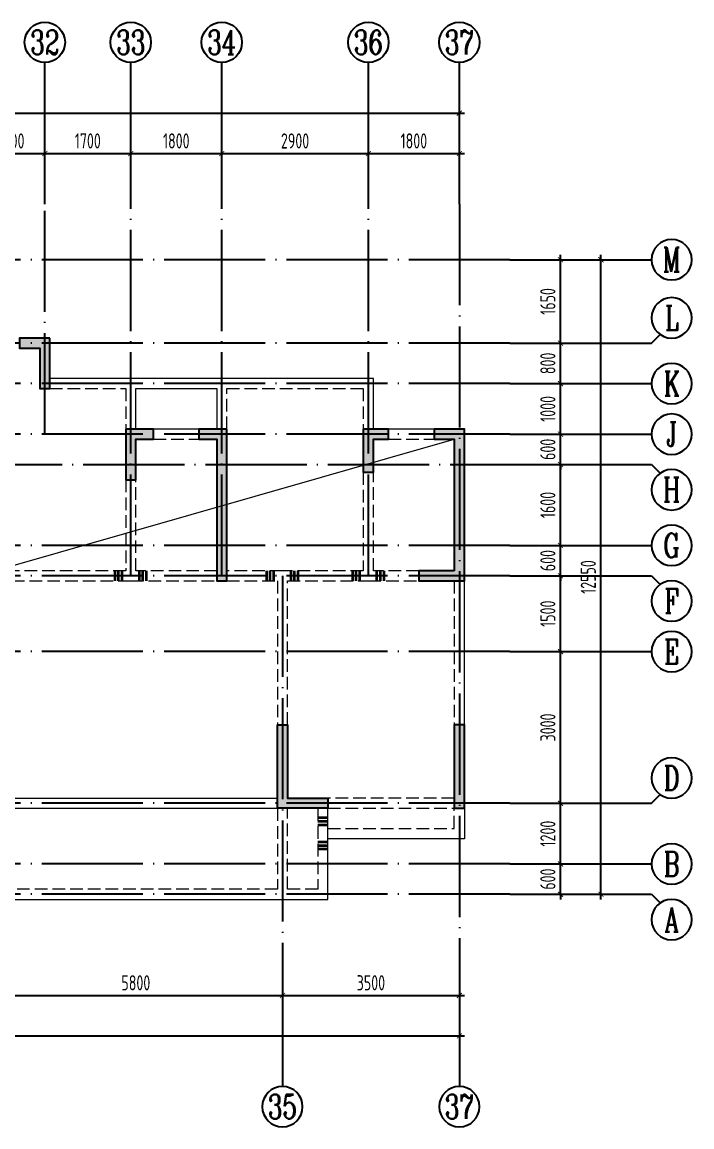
# Model space of a CAD drawing. Extents: x -461650 to 361314, y 245336 to 769729.
# Drawn here: x 145824 to 159074, y 357676 to 379525 of the extents above; entities that cross this region are included whole.
import ezdxf
from ezdxf.enums import TextEntityAlignment as Align

# ---------------------------------------------------------------- set-up
doc = ezdxf.new("R2010")
doc.units = 0
doc.header["$LTSCALE"] = 1000
doc.linetypes.add('DASH', pattern=[0.35, 0.25, -0.1])
doc.linetypes.add('DOTE', pattern=[2.42, 2, -0.2, 0.02, -0.2])
doc.layers.get('0').update_dxf_attribs({"linetype": 'CONTINUOUS'})
doc.layers.get('DEFPOINTS').update_dxf_attribs({"linetype": 'CONTINUOUS'})
for name, color, linetype in [('A-AXIS', 1, 'CONTINUOUS'), ('A-DOTE', 10, 'DOTE'), ('AXIS_NUM', 7, 'CONTINUOUS'), ('S-L主梁线', 4, 'DASH'), ('S-L梁编号', 6, 'CONTINUOUS'), ('S-Q墙填充', 252, 'CONTINUOUS'), ('S-Q墙实线', 6, 'CONTINUOUS'), ('S-Y一般标注', 3, 'CONTINUOUS')]:
    doc.layers.add(name, color=color, linetype=linetype)
doc.layers.add('梁附加箍筋', color=1, linetype='CONTINUOUS', lineweight=35)
doc.styles.add('TSSD_Axis', font='complex.shx', dxfattribs={"width": 0.7, "bigfont": 'hztxt.shx'})
doc.styles.add('TSSD_DIMENSION', font='Tssdeng.shx', dxfattribs={"width": 0.7, "bigfont": 'tssdchn.shx'})
doc.dimstyles.new('TSSD_100_100', dxfattribs={"dimtxt": 300, "dimasz": 100, "dimexe": 100, "dimexo": 250, "dimgap": 100, "dimtad": 1, "dimdec": 0, "dimzin": 0, "dimdsep": 46, "dimtxsty": 'TSSD_DIMENSION', "dimblk": 'ARCHTICK', "dimcen": 0, "dimdle": 100, "dimclrt": 7, "dimadec": 0, "dimazin": 0, "dimtfac": 1, "dimtdec": 0, "dimtix": 1, "dimtmove": 2, "dimatfit": 3, "dimldrblk": 'ARCHTICK', "dimfxl": 0, "dimtolj": 1, "dimtzin": 0, "dimarcsym": 0})

# ---------------------------------------------------------------- blocks, each defined once
blk = doc.blocks.new('ts_axno')
at = {"color": 0, "linetype": 'ByBlock', "lineweight": -2}
blk.add_circle((0, 0), 0.5, dxfattribs=at)
at = {"color": 0, "linetype": 'ByBlock', "lineweight": -2, "style": 'TSSD_Axis', "width": 0.7}
blk.add_attdef('A', text='', height=0.6, dxfattribs=at).set_placement((0, 0), align=Align.MIDDLE_CENTER)
blk = doc.blocks.new('_ArchTick')
at = {"color": 0, "linetype": 'ByBlock', "const_width": 0.15}
blk.add_lwpolyline([(-0.5, -0.5), (0.5, 0.5)], dxfattribs=at)
blk = doc.blocks.new('*D306')
at = {"layer": 'DEFPOINTS', "color": 0}
for p in [(46400, 19250), (44300, 18250), (46400, 18250)]:
    blk.add_point(p, dxfattribs=at)
at = {"layer": 'S-Y一般标注', "color": 0, "lineweight": -2}
for p, q in [((44200, 19250), (46500, 19250)), ((44300, 18500), (44300, 19350)), ((46400, 18500), (46400, 19350))]:
    blk.add_line(p, q, dxfattribs=at)
at = {"layer": 'S-Y一般标注', "color": 0, "lineweight": -2, "xscale": 100, "yscale": 100, "zscale": 100, "rotation": 180}
blk.add_blockref('_ArchTick', (44300, 19250), dxfattribs=at)
at = {"layer": 'S-Y一般标注', "color": 0, "lineweight": -2, "xscale": 100, "yscale": 100, "zscale": 100}
blk.add_blockref('_ArchTick', (46400, 19250), dxfattribs=at)
at = {"layer": 'S-Y一般标注', "color": 7, "insert": (45742, 19500), "char_height": 300, "attachment_point": 5, "style": 'TSSD_DIMENSION'}
blk.add_mtext('\\A1;2100', dxfattribs=at)
blk = doc.blocks.new('*D307')
at = {"layer": 'DEFPOINTS', "color": 0}
for p in [(48100, 19250), (46400, 18250), (48100, 18250)]:
    blk.add_point(p, dxfattribs=at)
at = {"layer": 'S-Y一般标注', "color": 0, "lineweight": -2}
for p, q in [((46300, 19250), (48200, 19250)), ((46400, 18500), (46400, 19350)), ((48100, 18500), (48100, 19350))]:
    blk.add_line(p, q, dxfattribs=at)
at = {"layer": 'S-Y一般标注', "color": 0, "lineweight": -2, "xscale": 100, "yscale": 100, "zscale": 100, "rotation": 180}
blk.add_blockref('_ArchTick', (46400, 19250), dxfattribs=at)
at = {"layer": 'S-Y一般标注', "color": 0, "lineweight": -2, "xscale": 100, "yscale": 100, "zscale": 100}
blk.add_blockref('_ArchTick', (48100, 19250), dxfattribs=at)
at = {"layer": 'S-Y一般标注', "color": 7, "insert": (47250, 19500), "char_height": 300, "attachment_point": 5, "style": 'TSSD_DIMENSION'}
blk.add_mtext('\\A1;1700', dxfattribs=at)
blk = doc.blocks.new('*D308')
at = {"layer": 'DEFPOINTS', "color": 0}
for p in [(49900, 19250), (48100, 18250), (49900, 18250)]:
    blk.add_point(p, dxfattribs=at)
at = {"layer": 'S-Y一般标注', "color": 0, "lineweight": -2}
for p, q in [((48000, 19250), (50000, 19250)), ((48100, 18500), (48100, 19350)), ((49900, 18500), (49900, 19350))]:
    blk.add_line(p, q, dxfattribs=at)
at = {"layer": 'S-Y一般标注', "color": 0, "lineweight": -2, "xscale": 100, "yscale": 100, "zscale": 100, "rotation": 180}
blk.add_blockref('_ArchTick', (48100, 19250), dxfattribs=at)
at = {"layer": 'S-Y一般标注', "color": 0, "lineweight": -2, "xscale": 100, "yscale": 100, "zscale": 100}
blk.add_blockref('_ArchTick', (49900, 19250), dxfattribs=at)
at = {"layer": 'S-Y一般标注', "color": 7, "insert": (49000, 19500), "char_height": 300, "attachment_point": 5, "style": 'TSSD_DIMENSION'}
blk.add_mtext('\\A1;1800', dxfattribs=at)
blk = doc.blocks.new('*D309')
at = {"layer": 'DEFPOINTS', "color": 0}
for p in [(52800, 19250), (49900, 18250), (52800, 18250)]:
    blk.add_point(p, dxfattribs=at)
at = {"layer": 'S-Y一般标注', "color": 0, "lineweight": -2}
for p, q in [((49800, 19250), (52900, 19250)), ((49900, 18500), (49900, 19350)), ((52800, 18500), (52800, 19350))]:
    blk.add_line(p, q, dxfattribs=at)
at = {"layer": 'S-Y一般标注', "color": 0, "lineweight": -2, "xscale": 100, "yscale": 100, "zscale": 100, "rotation": 180}
blk.add_blockref('_ArchTick', (49900, 19250), dxfattribs=at)
at = {"layer": 'S-Y一般标注', "color": 0, "lineweight": -2, "xscale": 100, "yscale": 100, "zscale": 100}
blk.add_blockref('_ArchTick', (52800, 19250), dxfattribs=at)
at = {"layer": 'S-Y一般标注', "color": 7, "insert": (51350, 19500), "char_height": 300, "attachment_point": 5, "style": 'TSSD_DIMENSION'}
blk.add_mtext('\\A1;2900', dxfattribs=at)
blk = doc.blocks.new('*D310')
at = {"layer": 'DEFPOINTS', "color": 0}
for p in [(54600, 19250), (52800, 18250), (54600, 18250)]:
    blk.add_point(p, dxfattribs=at)
at = {"layer": 'S-Y一般标注', "color": 0, "lineweight": -2}
for p, q in [((52700, 19250), (54700, 19250)), ((52800, 18500), (52800, 19350)), ((54600, 18500), (54600, 19350))]:
    blk.add_line(p, q, dxfattribs=at)
at = {"layer": 'S-Y一般标注', "color": 0, "lineweight": -2, "xscale": 100, "yscale": 100, "zscale": 100, "rotation": 180}
blk.add_blockref('_ArchTick', (52800, 19250), dxfattribs=at)
at = {"layer": 'S-Y一般标注', "color": 0, "lineweight": -2, "xscale": 100, "yscale": 100, "zscale": 100}
blk.add_blockref('_ArchTick', (54600, 19250), dxfattribs=at)
at = {"layer": 'S-Y一般标注', "color": 7, "insert": (53700, 19500), "char_height": 300, "attachment_point": 5, "style": 'TSSD_DIMENSION'}
blk.add_mtext('\\A1;1800', dxfattribs=at)
blk = doc.blocks.new('*D311')
at = {"layer": 'DEFPOINTS', "color": 0}
for p in [(54600, 20050), (4600, 18250), (54600, 18250)]:
    blk.add_point(p, dxfattribs=at)
at = {"layer": 'S-Y一般标注', "color": 0, "lineweight": -2}
for p, q in [((4600, 18500), (4600, 20150)), ((54600, 18500), (54600, 20150)), ((4500, 20050), (54700, 20050))]:
    blk.add_line(p, q, dxfattribs=at)
at = {"layer": 'S-Y一般标注', "color": 0, "lineweight": -2, "xscale": 100, "yscale": 100, "zscale": 100, "rotation": 180}
blk.add_blockref('_ArchTick', (4600, 20050), dxfattribs=at)
at = {"layer": 'S-Y一般标注', "color": 0, "lineweight": -2, "xscale": 100, "yscale": 100, "zscale": 100}
blk.add_blockref('_ArchTick', (54600, 20050), dxfattribs=at)
at = {"layer": 'S-Y一般标注', "color": 7, "insert": (29600, 20300), "char_height": 300, "attachment_point": 5, "style": 'TSSD_DIMENSION'}
blk.add_mtext('\\A1;50000', dxfattribs=at)
blk = doc.blocks.new('*D332')
at = {"layer": 'DEFPOINTS', "color": 0}
for p in [(45300, 3600), (51100, 3600), (51100, 2600)]:
    blk.add_point(p, dxfattribs=at)
at = {"layer": 'S-Y一般标注', "color": 0, "lineweight": -2}
for p, q in [((45300, 3350), (45300, 2500)), ((51100, 3350), (51100, 2500)), ((45200, 2600), (51200, 2600))]:
    blk.add_line(p, q, dxfattribs=at)
at = {"layer": 'S-Y一般标注', "color": 0, "lineweight": -2, "xscale": 100, "yscale": 100, "zscale": 100, "rotation": 180}
blk.add_blockref('_ArchTick', (45300, 2600), dxfattribs=at)
at = {"layer": 'S-Y一般标注', "color": 0, "lineweight": -2, "xscale": 100, "yscale": 100, "zscale": 100}
blk.add_blockref('_ArchTick', (51100, 2600), dxfattribs=at)
at = {"layer": 'S-Y一般标注', "color": 7, "insert": (48200, 2850), "char_height": 300, "attachment_point": 5, "style": 'TSSD_DIMENSION'}
blk.add_mtext('\\A1;5800', dxfattribs=at)
blk = doc.blocks.new('*D333')
at = {"layer": 'DEFPOINTS', "color": 0}
for p in [(51100, 3600), (54600, 3600), (54600, 2600)]:
    blk.add_point(p, dxfattribs=at)
at = {"layer": 'S-Y一般标注', "color": 0, "lineweight": -2}
for p, q in [((51100, 3350), (51100, 2500)), ((54600, 3350), (54600, 2500)), ((51000, 2600), (54700, 2600))]:
    blk.add_line(p, q, dxfattribs=at)
at = {"layer": 'S-Y一般标注', "color": 0, "lineweight": -2, "xscale": 100, "yscale": 100, "zscale": 100, "rotation": 180}
blk.add_blockref('_ArchTick', (51100, 2600), dxfattribs=at)
at = {"layer": 'S-Y一般标注', "color": 0, "lineweight": -2, "xscale": 100, "yscale": 100, "zscale": 100}
blk.add_blockref('_ArchTick', (54600, 2600), dxfattribs=at)
at = {"layer": 'S-Y一般标注', "color": 7, "insert": (52850, 2850), "char_height": 300, "attachment_point": 5, "style": 'TSSD_DIMENSION'}
blk.add_mtext('\\A1;3500', dxfattribs=at)
blk = doc.blocks.new('*D334')
at = {"layer": 'DEFPOINTS', "color": 0}
for p in [(4600, 3600), (54600, 3600), (54600, 1800)]:
    blk.add_point(p, dxfattribs=at)
at = {"layer": 'S-Y一般标注', "color": 0, "lineweight": -2}
for p, q in [((4600, 3350), (4600, 1700)), ((54600, 3350), (54600, 1700)), ((4500, 1800), (54700, 1800))]:
    blk.add_line(p, q, dxfattribs=at)
at = {"layer": 'S-Y一般标注', "color": 0, "lineweight": -2, "xscale": 100, "yscale": 100, "zscale": 100, "rotation": 180}
blk.add_blockref('_ArchTick', (4600, 1800), dxfattribs=at)
at = {"layer": 'S-Y一般标注', "color": 0, "lineweight": -2, "xscale": 100, "yscale": 100, "zscale": 100}
blk.add_blockref('_ArchTick', (54600, 1800), dxfattribs=at)
at = {"layer": 'S-Y一般标注', "color": 7, "insert": (29600, 2050), "char_height": 300, "attachment_point": 5, "style": 'TSSD_DIMENSION'}
blk.add_mtext('\\A1;50000', dxfattribs=at)
blk = doc.blocks.new('*D339')
at = {"layer": 'DEFPOINTS', "color": 0}
for p in [(55600, 5200), (56600, 5200), (55600, 4600)]:
    blk.add_point(p, dxfattribs=at)
at = {"layer": 'S-Y一般标注', "color": 0, "lineweight": -2}
for p, q in [((56600, 5200), (56600, 5300)), ((55850, 5200), (56700, 5200)), ((56600, 4600), (56600, 5200)), ((55850, 4600), (56700, 4600)), ((56600, 4600), (56600, 4500))]:
    blk.add_line(p, q, dxfattribs=at)
at = {"layer": 'S-Y一般标注', "color": 0, "lineweight": -2, "xscale": 100, "yscale": 100, "zscale": 100}
for p, rotation in [((56600, 5200), 270), ((56600, 4600), 90)]:
    blk.add_blockref('_ArchTick', p, dxfattribs=dict(at, rotation=rotation))
at = {"layer": 'S-Y一般标注', "color": 7, "insert": (56350, 4900), "char_height": 300, "attachment_point": 5, "rotation": 90, "style": 'TSSD_DIMENSION'}
blk.add_mtext('\\A1;600', dxfattribs=at)
blk = doc.blocks.new('*D340')
at = {"layer": 'DEFPOINTS', "color": 0}
for p in [(55600, 10900), (56600, 10900), (55600, 9400)]:
    blk.add_point(p, dxfattribs=at)
at = {"layer": 'S-Y一般标注', "color": 0, "lineweight": -2}
for p, q in [((56600, 9300), (56600, 11000)), ((55850, 10900), (56700, 10900)), ((55850, 9400), (56700, 9400))]:
    blk.add_line(p, q, dxfattribs=at)
at = {"layer": 'S-Y一般标注', "color": 0, "lineweight": -2, "xscale": 100, "yscale": 100, "zscale": 100}
for p, rotation in [((56600, 10900), 90), ((56600, 9400), 270)]:
    blk.add_blockref('_ArchTick', p, dxfattribs=dict(at, rotation=rotation))
at = {"layer": 'S-Y一般标注', "color": 7, "insert": (56350, 10150), "char_height": 300, "attachment_point": 5, "rotation": 90, "style": 'TSSD_DIMENSION'}
blk.add_mtext('\\A1;1500', dxfattribs=at)
blk = doc.blocks.new('*D341')
at = {"layer": 'DEFPOINTS', "color": 0}
for p in [(55600, 11500), (56600, 11500), (55600, 10900)]:
    blk.add_point(p, dxfattribs=at)
at = {"layer": 'S-Y一般标注', "color": 0, "lineweight": -2}
for p, q in [((56600, 11500), (56600, 11600)), ((55850, 11500), (56700, 11500)), ((56600, 10900), (56600, 11500)), ((55850, 10900), (56700, 10900)), ((56600, 10900), (56600, 10800))]:
    blk.add_line(p, q, dxfattribs=at)
at = {"layer": 'S-Y一般标注', "color": 0, "lineweight": -2, "xscale": 100, "yscale": 100, "zscale": 100}
for p, rotation in [((56600, 11500), 270), ((56600, 10900), 90)]:
    blk.add_blockref('_ArchTick', p, dxfattribs=dict(at, rotation=rotation))
at = {"layer": 'S-Y一般标注', "color": 7, "insert": (56350, 11200), "char_height": 300, "attachment_point": 5, "rotation": 90, "style": 'TSSD_DIMENSION'}
blk.add_mtext('\\A1;600', dxfattribs=at)
blk = doc.blocks.new('*D342')
at = {"layer": 'DEFPOINTS', "color": 0}
for p in [(55600, 13100), (56600, 13100), (55600, 11500)]:
    blk.add_point(p, dxfattribs=at)
at = {"layer": 'S-Y一般标注', "color": 0, "lineweight": -2}
for p, q in [((56600, 11400), (56600, 13200)), ((55850, 13100), (56700, 13100)), ((55850, 11500), (56700, 11500))]:
    blk.add_line(p, q, dxfattribs=at)
at = {"layer": 'S-Y一般标注', "color": 0, "lineweight": -2, "xscale": 100, "yscale": 100, "zscale": 100}
for p, rotation in [((56600, 13100), 90), ((56600, 11500), 270)]:
    blk.add_blockref('_ArchTick', p, dxfattribs=dict(at, rotation=rotation))
at = {"layer": 'S-Y一般标注', "color": 7, "insert": (56350, 12300), "char_height": 300, "attachment_point": 5, "rotation": 90, "style": 'TSSD_DIMENSION'}
blk.add_mtext('\\A1;1600', dxfattribs=at)
blk = doc.blocks.new('*D343')
at = {"layer": 'DEFPOINTS', "color": 0}
for p in [(55600, 13700), (56600, 13700), (55600, 13100)]:
    blk.add_point(p, dxfattribs=at)
at = {"layer": 'S-Y一般标注', "color": 0, "lineweight": -2}
for p, q in [((56600, 13700), (56600, 13800)), ((55850, 13700), (56700, 13700)), ((56600, 13100), (56600, 13700)), ((55850, 13100), (56700, 13100)), ((56600, 13100), (56600, 13000))]:
    blk.add_line(p, q, dxfattribs=at)
at = {"layer": 'S-Y一般标注', "color": 0, "lineweight": -2, "xscale": 100, "yscale": 100, "zscale": 100}
for p, rotation in [((56600, 13700), 270), ((56600, 13100), 90)]:
    blk.add_blockref('_ArchTick', p, dxfattribs=dict(at, rotation=rotation))
at = {"layer": 'S-Y一般标注', "color": 7, "insert": (56350, 13400), "char_height": 300, "attachment_point": 5, "rotation": 90, "style": 'TSSD_DIMENSION'}
blk.add_mtext('\\A1;600', dxfattribs=at)
blk = doc.blocks.new('*D344')
at = {"layer": 'DEFPOINTS', "color": 0}
for p in [(55600, 14700), (56600, 14700), (55600, 13700)]:
    blk.add_point(p, dxfattribs=at)
at = {"layer": 'S-Y一般标注', "color": 0, "lineweight": -2}
for p, q in [((55850, 14700), (56700, 14700)), ((56600, 13600), (56600, 14800)), ((55850, 13700), (56700, 13700))]:
    blk.add_line(p, q, dxfattribs=at)
at = {"layer": 'S-Y一般标注', "color": 0, "lineweight": -2, "xscale": 100, "yscale": 100, "zscale": 100}
for p, rotation in [((56600, 14700), 90), ((56600, 13700), 270)]:
    blk.add_blockref('_ArchTick', p, dxfattribs=dict(at, rotation=rotation))
at = {"layer": 'S-Y一般标注', "color": 7, "insert": (56350, 14200), "char_height": 300, "attachment_point": 5, "rotation": 90, "style": 'TSSD_DIMENSION'}
blk.add_mtext('\\A1;1000', dxfattribs=at)
blk = doc.blocks.new('*D345')
at = {"layer": 'DEFPOINTS', "color": 0}
for p in [(55600, 17150), (57400, 17150), (55600, 4600)]:
    blk.add_point(p, dxfattribs=at)
at = {"layer": 'S-Y一般标注', "color": 0, "lineweight": -2}
for p, q in [((55850, 17150), (57500, 17150)), ((57400, 4500), (57400, 17250)), ((55850, 4600), (57500, 4600))]:
    blk.add_line(p, q, dxfattribs=at)
at = {"layer": 'S-Y一般标注', "color": 0, "lineweight": -2, "xscale": 100, "yscale": 100, "zscale": 100}
for p, rotation in [((57400, 17150), 90), ((57400, 4600), 270)]:
    blk.add_blockref('_ArchTick', p, dxfattribs=dict(at, rotation=rotation))
at = {"layer": 'S-Y一般标注', "color": 7, "insert": (57150, 10875), "char_height": 300, "attachment_point": 5, "rotation": 90, "style": 'TSSD_DIMENSION'}
blk.add_mtext('\\A1;12550', dxfattribs=at)
blk = doc.blocks.new('*D346')
at = {"layer": 'DEFPOINTS', "color": 0}
for p in [(55600, 15500), (56600, 15500), (55600, 14700)]:
    blk.add_point(p, dxfattribs=at)
at = {"layer": 'S-Y一般标注', "color": 0, "lineweight": -2}
for p, q in [((56600, 14600), (56600, 15600)), ((55850, 15500), (56700, 15500)), ((55850, 14700), (56700, 14700))]:
    blk.add_line(p, q, dxfattribs=at)
at = {"layer": 'S-Y一般标注', "color": 0, "lineweight": -2, "xscale": 100, "yscale": 100, "zscale": 100}
for p, rotation in [((56600, 15500), 90), ((56600, 14700), 270)]:
    blk.add_blockref('_ArchTick', p, dxfattribs=dict(at, rotation=rotation))
at = {"layer": 'S-Y一般标注', "color": 7, "insert": (56350, 15100), "char_height": 300, "attachment_point": 5, "rotation": 90, "style": 'TSSD_DIMENSION'}
blk.add_mtext('\\A1;800', dxfattribs=at)
blk = doc.blocks.new('*D347')
at = {"layer": 'DEFPOINTS', "color": 0}
for p in [(55600, 6400), (56600, 6400), (55600, 5200)]:
    blk.add_point(p, dxfattribs=at)
at = {"layer": 'S-Y一般标注', "color": 0, "lineweight": -2}
for p, q in [((55850, 6400), (56700, 6400)), ((56600, 5100), (56600, 6500)), ((55850, 5200), (56700, 5200))]:
    blk.add_line(p, q, dxfattribs=at)
at = {"layer": 'S-Y一般标注', "color": 0, "lineweight": -2, "xscale": 100, "yscale": 100, "zscale": 100}
for p, rotation in [((56600, 6400), 90), ((56600, 5200), 270)]:
    blk.add_blockref('_ArchTick', p, dxfattribs=dict(at, rotation=rotation))
at = {"layer": 'S-Y一般标注', "color": 7, "insert": (56350, 5800), "char_height": 300, "attachment_point": 5, "rotation": 90, "style": 'TSSD_DIMENSION'}
blk.add_mtext('\\A1;1200', dxfattribs=at)
blk = doc.blocks.new('*D348')
at = {"layer": 'DEFPOINTS', "color": 0}
for p in [(55600, 9400), (56600, 9400), (55600, 6400)]:
    blk.add_point(p, dxfattribs=at)
at = {"layer": 'S-Y一般标注', "color": 0, "lineweight": -2}
for p, q in [((55850, 9400), (56700, 9400)), ((56600, 6300), (56600, 9500)), ((55850, 6400), (56700, 6400))]:
    blk.add_line(p, q, dxfattribs=at)
at = {"layer": 'S-Y一般标注', "color": 0, "lineweight": -2, "xscale": 100, "yscale": 100, "zscale": 100}
for p, rotation in [((56600, 9400), 90), ((56600, 6400), 270)]:
    blk.add_blockref('_ArchTick', p, dxfattribs=dict(at, rotation=rotation))
at = {"layer": 'S-Y一般标注', "color": 7, "insert": (56350, 7900), "char_height": 300, "attachment_point": 5, "rotation": 90, "style": 'TSSD_DIMENSION'}
blk.add_mtext('\\A1;3000', dxfattribs=at)
blk = doc.blocks.new('*D349')
at = {"layer": 'DEFPOINTS', "color": 0}
for p in [(55600, 17150), (56600, 17150), (55600, 15500)]:
    blk.add_point(p, dxfattribs=at)
at = {"layer": 'S-Y一般标注', "color": 0, "lineweight": -2}
for p, q in [((55850, 17150), (56700, 17150)), ((56600, 15400), (56600, 17250)), ((55850, 15500), (56700, 15500))]:
    blk.add_line(p, q, dxfattribs=at)
at = {"layer": 'S-Y一般标注', "color": 0, "lineweight": -2, "xscale": 100, "yscale": 100, "zscale": 100}
for p, rotation in [((56600, 17150), 90), ((56600, 15500), 270)]:
    blk.add_blockref('_ArchTick', p, dxfattribs=dict(at, rotation=rotation))
at = {"layer": 'S-Y一般标注', "color": 7, "insert": (56350, 16325), "char_height": 300, "attachment_point": 5, "rotation": 90, "style": 'TSSD_DIMENSION'}
blk.add_mtext('\\A1;1650', dxfattribs=at)
blk = doc.blocks.new('20210808.03393248')
at = {"layer": 'S-Q墙填充'}
h = blk.add_hatch(color=252, dxfattribs=at)
h.dxf.hatch_style = 1
h.paths.add_polyline_path([(115960, -93620), (115361, -93620), (115361, -93820), (115760, -93820), (115760, -94620), (115960, -94620)])
h = blk.add_hatch(color=252, dxfattribs=at)
h.dxf.hatch_style = 1
h.paths.add_polyline_path([(117460, -95420), (117460, -96420), (117660, -96420), (117660, -95620), (118010, -95620), (118010, -95420)])
h = blk.add_hatch(color=252, dxfattribs=at)
h.dxf.hatch_style = 1
h.paths.add_polyline_path([(119460, -95420), (118910, -95420), (118910, -95620), (119260, -95620), (119260, -98420), (119460, -98420)])
h = blk.add_hatch(color=252, dxfattribs=at)
h.dxf.hatch_style = 1
h.paths.add_polyline_path([(122160, -95420), (122160, -96270), (122360, -96270), (122360, -95620), (122660, -95620), (122660, -95420)])
h = blk.add_hatch(color=252, dxfattribs=at)
h.dxf.hatch_style = 1
h.paths.add_polyline_path([(123960, -98220), (123260, -98220), (123260, -98420), (124160, -98420), (124160, -95420), (123560, -95420), (123560, -95620), (123960, -95620)])
h = blk.add_hatch(color=252, dxfattribs=at)
h.dxf.hatch_style = 1
h.paths.add_polyline_path([(120460, -101270), (120660, -101270), (120660, -102720), (121360, -102720), (121460, -102720), (121460, -102920), (121360, -102920), (120460, -102920)])
h = blk.add_hatch(color=252, dxfattribs=at)
h.dxf.hatch_style = 1
h.paths.add_polyline_path([(124160, -102920), (124160, -101270), (123960, -101270), (123960, -102920)])
at = {"layer": 'S-L主梁线', "linetype": 'ByBlock', "lineweight": 18}
for p, q in [((117560, -94420), (115960, -94420)), ((119360, -94420), (117560, -94420)), ((122360, -94420), (119360, -94420)), ((122360, -95420), (122360, -94420)), ((117660, -94620), (119260, -94620)), ((117660, -95420), (117660, -94620)), ((119260, -94620), (119260, -95420)), ((118910, -95420), (118010, -95420)), ((123560, -95420), (122660, -95420)), ((124160, -101270), (124160, -98420)), ((114860, -102720), (120460, -102720)), ((114860, -102920), (120460, -102920)), ((121460, -104720), (121460, -102920)), ((124160, -102920), (124160, -103520)), ((124160, -103520), (121460, -103520)), ((102560, -104720), (120560, -104720)), ((120560, -104720), (121460, -104720))]:
    blk.add_line(p, q, dxfattribs=at)
at = {"layer": 'S-L主梁线', "linetype": 'DASH', "lineweight": 18}
for p, q in [((115960, -94620), (117460, -94620)), ((117460, -94620), (117460, -95420)), ((119460, -94620), (122160, -94620)), ((119460, -95420), (119460, -94620)), ((122160, -94620), (122160, -95420)), ((118010, -95620), (118910, -95620)), ((122660, -95620), (123560, -95620)), ((122160, -96270), (122160, -98220)), ((122360, -98220), (122360, -96270)), ((117460, -96420), (117460, -98220)), ((117660, -98220), (117660, -96420)), ((117460, -98220), (114860, -98220)), ((119260, -98220), (117660, -98220)), ((120560, -98220), (119460, -98220)), ((122160, -98220), (120560, -98220)), ((123260, -98220), (122360, -98220)), ((114860, -98420), (117560, -98420)), ((117560, -98420), (119260, -98420)), ((119460, -98420), (120460, -98420)), ((120460, -98420), (120460, -101270)), ((120660, -98420), (122260, -98420)), ((120660, -101270), (120660, -98420)), ((122260, -98420), (123260, -98420)), ((123960, -98420), (123960, -101270)), ((123960, -102720), (121460, -102720)), ((120460, -102920), (120460, -104520)), ((120660, -104520), (120660, -102920)), ((121260, -102920), (121260, -104520)), ((121460, -102920), (123960, -102920)), ((123960, -103320), (123960, -102920)), ((121460, -103320), (123960, -103320)), ((120460, -104520), (114860, -104520)), ((121260, -104520), (120660, -104520))]:
    blk.add_line(p, q, dxfattribs=at)
at = {"layer": 'S-Q墙实线'}
for points in [[(115960, -93620), (115361, -93620), (115361, -93820), (115760, -93820), (115760, -94620), (115960, -94620)], [(117460, -95420), (117460, -96420), (117660, -96420), (117660, -95620), (118010, -95620), (118010, -95420)], [(119460, -95420), (118910, -95420), (118910, -95620), (119260, -95620), (119260, -98420), (119460, -98420)], [(122160, -95420), (122160, -96270), (122360, -96270), (122360, -95620), (122660, -95620), (122660, -95420)], [(123960, -98220), (123260, -98220), (123260, -98420), (124160, -98420), (124160, -95420), (123560, -95420), (123560, -95620), (123960, -95620)], [(124160, -102920), (124160, -101270), (123960, -101270), (123960, -102920)]]:
    blk.add_lwpolyline(points, close=True, dxfattribs=at)
blk.add_lwpolyline([(121360, -102720), (121460, -102720), (121460, -102920), (121360, -102920), (120460, -102920), (120460, -101270), (120660, -101270), (120660, -102720), (121360, -102720)], dxfattribs=at)
blk = doc.blocks.new('20210726.16395156')
at = {"layer": 'A-AXIS'}
for p, q in [((46400, 18249.9), (46400, 21049.9)), ((48100, 18249.9), (48100, 21049.9)), ((49900, 18249.9), (49900, 21049.9)), ((52800, 18249.9), (52800, 21049.9)), ((54600, 18249.9), (54600, 21049.9)), ((55600, 17150), (58400, 17150)), ((58400, 15500), (58571.6, 15671.7)), ((55600, 15500), (58400, 15500)), ((55600, 14700), (58400, 14700)), ((55600, 13700), (58400, 13700)), ((55600, 13100.3), (58400, 13100.3)), ((58400, 13100.3), (58571.6, 12928.7)), ((55600, 11500), (58400, 11500)), ((55600, 10900), (58400, 10900)), ((58400, 10900), (58571.6, 10728.4)), ((55600, 9400), (58400, 9400)), ((58400, 6400), (58571.6, 6571.7)), ((55600, 6400), (58400, 6400)), ((55600, 5200), (58400, 5200)), ((55600, 4600), (58400, 4600)), ((58400, 4600), (58571.6, 4428.4)), ((51100, 3600), (51100, 800)), ((54600, 3600), (54600, 800))]:
    blk.add_line(p, q, dxfattribs=at)
at = {"layer": 'A-DOTE'}
for p, q in [((46400, 13700), (46400, 18249.9)), ((48100, 10900), (48100, 18249.9)), ((49900, 10900), (49900, 18249.9)), ((52800, 10900), (52800, 18249.9)), ((54600, 18249.9), (54600, 3600)), ((55600, 17150), (3600, 17150)), ((55600, 15500), (3600, 15500)), ((55600, 14700), (3600, 14700)), ((55600, 13700), (3600, 13700)), ((3600, 13100.3), (55600, 13100.3)), ((55600, 11500), (3600, 11500)), ((55600, 10900), (3600, 10900)), ((51100, 10900), (51100, 3600)), ((55600, 9400), (3600, 9400)), ((55600, 6400), (3600, 6400)), ((55600, 5200), (3600, 5200)), ((55600, 4600), (3600, 4600))]:
    blk.add_line(p, q, dxfattribs=at)
at = {"layer": 'A-AXIS'}
ref = blk.add_blockref('ts_axno', (46400, 21449.9), dxfattribs=dict(at, xscale=800, yscale=800, zscale=800))
ref.add_attrib('19', '32', dxfattribs={"layer": 'AXIS_NUM', "height": 480, "style": 'TSSD_Axis', "width": 0.7}).set_placement((46400, 21449.9), align=Align.MIDDLE_CENTER)
ref = blk.add_blockref('ts_axno', (48100, 21449.9), dxfattribs=dict(at, xscale=800, yscale=800, zscale=800))
ref.add_attrib('20', '33', dxfattribs={"layer": 'AXIS_NUM', "height": 480, "style": 'TSSD_Axis', "width": 0.7}).set_placement((48100, 21449.9), align=Align.MIDDLE_CENTER)
ref = blk.add_blockref('ts_axno', (49900, 21449.9), dxfattribs=dict(at, xscale=800, yscale=800, zscale=800))
ref.add_attrib('21', '34', dxfattribs={"layer": 'AXIS_NUM', "height": 480, "style": 'TSSD_Axis', "width": 0.7}).set_placement((49900, 21449.9), align=Align.MIDDLE_CENTER)
ref = blk.add_blockref('ts_axno', (52800, 21449.9), dxfattribs=dict(at, xscale=800, yscale=800, zscale=800))
ref.add_attrib('22', '36', dxfattribs={"layer": 'AXIS_NUM', "height": 480, "style": 'TSSD_Axis', "width": 0.7}).set_placement((52800, 21449.9), align=Align.MIDDLE_CENTER)
ref = blk.add_blockref('ts_axno', (54600, 21449.9), dxfattribs=dict(at, xscale=800, yscale=800, zscale=800))
ref.add_attrib('23', '37', dxfattribs={"layer": 'AXIS_NUM', "height": 480, "style": 'TSSD_Axis', "width": 0.7}).set_placement((54600, 21449.9), align=Align.MIDDLE_CENTER)
ref = blk.add_blockref('ts_axno', (58800, 17150), dxfattribs=dict(at, xscale=-800, yscale=800, zscale=800))
ref.add_attrib('G', 'M', dxfattribs={"layer": 'AXIS_NUM', "height": 480, "style": 'TSSD_Axis', "width": 0.7}).set_placement((58800, 17150), align=Align.MIDDLE_CENTER)
ref = blk.add_blockref('ts_axno', (58800, 16000), dxfattribs=dict(at, xscale=-800, yscale=800, zscale=800))
ref.add_attrib('G', 'L', dxfattribs={"layer": 'AXIS_NUM', "height": 480, "style": 'TSSD_Axis', "width": 0.7}).set_placement((58800, 16000), align=Align.MIDDLE_CENTER)
ref = blk.add_blockref('ts_axno', (58800, 14700), dxfattribs=dict(at, xscale=-800, yscale=800, zscale=800))
ref.add_attrib('G', 'K', dxfattribs={"layer": 'AXIS_NUM', "height": 480, "style": 'TSSD_Axis', "width": 0.7}).set_placement((58800, 14700), align=Align.MIDDLE_CENTER)
ref = blk.add_blockref('ts_axno', (58800, 13700), dxfattribs=dict(at, xscale=-800, yscale=800, zscale=800))
ref.add_attrib('G', 'J', dxfattribs={"layer": 'AXIS_NUM', "height": 480, "style": 'TSSD_Axis', "width": 0.7}).set_placement((58800, 13700), align=Align.MIDDLE_CENTER)
ref = blk.add_blockref('ts_axno', (58800, 12600.3), dxfattribs=dict(at, xscale=-800, yscale=800, zscale=800))
ref.add_attrib('C', 'H', dxfattribs={"layer": 'AXIS_NUM', "height": 480, "style": 'TSSD_Axis', "width": 0.7}).set_placement((58800, 12600.3), align=Align.MIDDLE_CENTER)
ref = blk.add_blockref('ts_axno', (58800, 11500), dxfattribs=dict(at, xscale=-800, yscale=800, zscale=800))
ref.add_attrib('D', 'G', dxfattribs={"layer": 'AXIS_NUM', "height": 480, "style": 'TSSD_Axis', "width": 0.7}).set_placement((58800, 11500), align=Align.MIDDLE_CENTER)
ref = blk.add_blockref('ts_axno', (58800, 10400), dxfattribs=dict(at, xscale=-800, yscale=800, zscale=800))
ref.add_attrib('C', 'F', dxfattribs={"layer": 'AXIS_NUM', "height": 480, "style": 'TSSD_Axis', "width": 0.7}).set_placement((58800, 10400), align=Align.MIDDLE_CENTER)
ref = blk.add_blockref('ts_axno', (58800, 9400), dxfattribs=dict(at, xscale=-800, yscale=800, zscale=800))
ref.add_attrib('B', 'E', dxfattribs={"layer": 'AXIS_NUM', "height": 480, "style": 'TSSD_Axis', "width": 0.7}).set_placement((58800, 9400), align=Align.MIDDLE_CENTER)
ref = blk.add_blockref('ts_axno', (58800, 6900), dxfattribs=dict(at, xscale=-800, yscale=800, zscale=800, rotation=180))
ref.add_attrib('C', 'D', dxfattribs={"layer": 'AXIS_NUM', "height": 480, "style": 'TSSD_Axis', "width": 0.7}).set_placement((58800, 6900), align=Align.MIDDLE_CENTER)
ref = blk.add_blockref('ts_axno', (58800, 5200), dxfattribs=dict(at, xscale=-800, yscale=800, zscale=800))
ref.add_attrib('A', 'B', dxfattribs={"layer": 'AXIS_NUM', "height": 480, "style": 'TSSD_Axis', "width": 0.7}).set_placement((58800, 5200), align=Align.MIDDLE_CENTER)
ref = blk.add_blockref('ts_axno', (58800, 4100), dxfattribs=dict(at, xscale=-800, yscale=800, zscale=800))
ref.add_attrib('F', 'A', dxfattribs={"layer": 'AXIS_NUM', "height": 480, "style": 'TSSD_Axis', "width": 0.7}).set_placement((58800, 4100), align=Align.MIDDLE_CENTER)
ref = blk.add_blockref('ts_axno', (51100, 400), dxfattribs=dict(at, xscale=-800, yscale=800, zscale=800, rotation=180))
ref.add_attrib('22', '35', dxfattribs={"layer": 'AXIS_NUM', "height": 480, "style": 'TSSD_Axis', "width": 0.7}).set_placement((51100, 400), align=Align.MIDDLE_CENTER)
ref = blk.add_blockref('ts_axno', (54600, 400), dxfattribs=dict(at, xscale=-800, yscale=800, zscale=800, rotation=180))
ref.add_attrib('23', '37', dxfattribs={"layer": 'AXIS_NUM', "height": 480, "style": 'TSSD_Axis', "width": 0.7}).set_placement((54600, 400), align=Align.MIDDLE_CENTER)
at = {"layer": 'S-Y一般标注'}
for base, p1, p2, picture, middle in [((54600, 20049.9), (4600, 18249.9), (54600, 18249.9), '*D311', (29600, 20299.9)), ((48100, 19249.9), (46400, 18249.9), (48100, 18249.9), '*D307', (47250, 19499.9)), ((49900, 19249.9), (48100, 18249.9), (49900, 18249.9), '*D308', (49000, 19499.9)), ((52800, 19249.9), (49900, 18249.9), (52800, 18249.9), '*D309', (51350, 19499.9)), ((54600, 19249.9), (52800, 18249.9), (54600, 18249.9), '*D310', (53700, 19499.9)), ((54600, 1800), (4600, 3600), (54600, 3600), '*D334', (29600, 2050)), ((51100, 2600), (45300, 3600), (51100, 3600), '*D332', (48200, 2850)), ((54600, 2600), (51100, 3600), (54600, 3600), '*D333', (52850, 2850))]:
    dim = blk.add_linear_dim(base=base, p1=p1, p2=p2, dimstyle='TSSD_100_100', dxfattribs=at)
    dim.commit()
    dim.dimension.update_dxf_attribs({"geometry": picture, "text_midpoint": middle})
dim = blk.add_linear_dim(base=(46400, 19249.9), p1=(44300, 18249.9), p2=(46400, 18249.9), dimstyle='TSSD_100_100', dxfattribs=at)
dim.commit()
dim.dimension.update_dxf_attribs({"geometry": '*D306', "text_midpoint": (45741.9, 19499.9), "dimtype": 160})
for base, p1, p2, picture, middle in [((57400, 17150), (55600, 4600), (55600, 17150), '*D345', (57150, 10875)), ((56600, 17150), (55600, 15500), (55600, 17150), '*D349', (56350, 16325)), ((56600, 15500), (55600, 14700), (55600, 15500), '*D346', (56350, 15100)), ((56600, 14700), (55600, 13700), (55600, 14700), '*D344', (56350, 14200)), ((56600, 13700), (55600, 13100.3), (55600, 13700), '*D343', (56350, 13400.2)), ((56600, 13100.3), (55600, 11500), (55600, 13100.3), '*D342', (56350, 12300.2)), ((56600, 11500), (55600, 10900), (55600, 11500), '*D341', (56350, 11200)), ((56600, 10900), (55600, 9400), (55600, 10900), '*D340', (56350, 10150)), ((56600, 9400), (55600, 6400), (55600, 9400), '*D348', (56350, 7900)), ((56600, 6400), (55600, 5200), (55600, 6400), '*D347', (56350, 5800)), ((56600, 5200), (55600, 4600), (55600, 5200), '*D339', (56350, 4900))]:
    dim = blk.add_linear_dim(base=base, p1=p1, p2=p2, angle=90, dimstyle='TSSD_100_100', dxfattribs=at)
    dim.commit()
    dim.dimension.update_dxf_attribs({"geometry": picture, "text_midpoint": middle})

msp = doc.modelspace()

# ---------------------------------------------------------------- linework, layer by layer
at = {"layer": 'S-L梁编号', "lineweight": 18}
msp.add_lwpolyline([(129573.53, 364175.58), (154373.55, 371275.58)], dxfattribs=at)
at = {"layer": '梁附加箍筋', "lineweight": 35}
for p, q in [((147663.53, 368475.58), (147663.53, 368675.58)), ((147733.53, 368475.58), (147733.53, 368675.58)), ((147803.53, 368475.58), (147803.53, 368675.58)), ((148143.53, 368475.58), (148143.53, 368675.58)), ((148213.53, 368475.58), (148213.53, 368675.58)), ((148283.53, 368475.58), (148283.53, 368675.58)), ((150663.53, 368475.58), (150663.53, 368675.58)), ((150733.53, 368475.58), (150733.53, 368675.58)), ((150803.53, 368475.58), (150803.53, 368675.58)), ((151143.53, 368475.58), (151143.53, 368675.58)), ((151213.53, 368475.58), (151213.53, 368675.58)), ((151283.53, 368475.58), (151283.53, 368675.58)), ((152363.53, 368475.58), (152363.53, 368675.58)), ((152433.53, 368475.58), (152433.53, 368675.58)), ((152503.53, 368475.58), (152503.53, 368675.58)), ((152843.53, 368475.58), (152843.53, 368675.58)), ((152913.53, 368475.58), (152913.53, 368675.58)), ((152983.53, 368475.58), (152983.53, 368675.58)), ((151873.6, 363785.58), (151673.6, 363785.58)), ((151873.6, 363715.58), (151673.6, 363715.58)), ((151873.6, 363645.58), (151673.6, 363645.58)), ((151873.6, 363305.58), (151673.6, 363305.58)), ((151873.6, 363235.58), (151673.6, 363235.58)), ((151873.6, 363165.58), (151673.6, 363165.58))]:
    msp.add_line(p, q, dxfattribs=at)

# ---------------------------------------------------------------- block references
at = {"layer": 'A-DOTE'}
msp.add_blockref('20210726.16395156', (99873.55, 357675.53), dxfattribs=at)
at = {"layer": 'S-Q墙填充'}
msp.add_blockref('20210808.03393248', (30413.09, 466896.03), dxfattribs=at)

doc.saveas('drawing.dxf')
